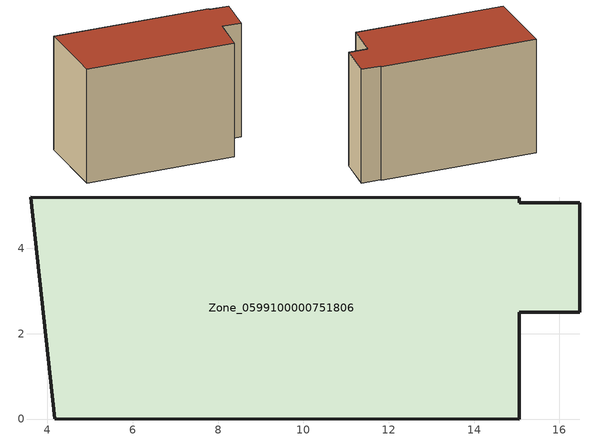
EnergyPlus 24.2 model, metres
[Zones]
Zone_0599100000751806
 floor ground (C_G): 4.17,0.01 3.6,5.2 15.06,5.19 15.06,5.07 16.48,5.07 16.48,2.5 15.06,2.5 15.05,0 z0
 wall outside (C_F): 15.06,2.5 16.48,2.5 16.48,5.07 15.06,5.07 15.06,5.19 3.6,5.2 4.17,0.01 15.05,0 15.06,2.5 z0:9.04
 roof outside (C_R): 4.17,0.01 15.05,0 15.06,2.5 16.48,2.5 16.48,5.07 15.06,5.07 15.06,5.19 3.6,5.2 z9.04
[BUILDING]
Pand.0599100000751806: North Axis=0; Terrain=City; Loads Convergence Tolerance Value=0.04; Temperature Convergence Tolerance Value=0.4; Solar Distribution=FullExterior; Maximum Number of Warmup Days=25; Minimum Number of Warmup Days=1
[Site:Location]
Rotterdam.The.Hague.AP_ZH_NLD Design_Conditions: Latitude=51.96; Longitude=4.45; Time Zone=1; Elevation=-4.5
[SITE:GROUNDTEMPERATURE:BUILDINGSURFACE]
18, 18, 18, 18, 18, 18, 18, 18, 18, 18, 18, 18
[MATERIAL] Thermal Absorptance=0.9; Solar Absorptance=0.7; Visible Absorptance=0.7
Name | Roughness | Thickness | Conductivity | Density | Specific Heat
G.TI.2006-2014 | MediumSmooth | 0.15 | 0.06 | 540 | 1210
F.TI.2006-2014 | Rough | 0.3 | 0.12 | 1920 | 840
R.TI.2006-2014 | MediumRough | 0.2 | 0.08 | 1500 | 1000
[CONSTRUCTION]
C_G: G.TI.2006-2014
C_F: F.TI.2006-2014
C_R: R.TI.2006-2014
[ZONE]
Zone_0599100000751806: Type=1; Multiplier=1; Ceiling Height=Autocalculate; Volume=Autocalculate; Floor Area=autocalculate; Part of Total Floor Area=Yes
[ZONEINFILTRATION:DESIGNFLOWRATE]
Infil_Zone_0599100000751806: Zone or ZoneList or Space or SpaceList=Zone_0599100000751806; Schedule=AlwaysOn; Design Flow Rate Calculation Method=Flow/Area; Flow Rate per Floor Area=0.0015; Constant Term Coefficient=1; Temperature Term Coefficient=0; Velocity Term Coefficient=0; Velocity Squared Term Coefficient=0
[HVACTEMPLATE:ZONE:IDEALLOADSAIRSYSTEM]
Zone_0599100000751806: Maximum Heating Supply Air Temperature=50; Minimum Cooling Supply Air Temperature=13; Maximum Heating Supply Air Humidity Ratio=0.0156; Minimum Cooling Supply Air Humidity Ratio=0.0077; Heating Limit=NoLimit; Cooling Limit=NoLimit; Dehumidification Control Type=ConstantSensibleHeatRatio; Cooling Sensible Heat Ratio=0.7; Dehumidification Setpoint=60; Humidification Control Type=None; Humidification Setpoint=30; Outdoor Air Method=None; Outdoor Air Flow Rate per Person=0.00944; Outdoor Air Flow Rate per Zone Floor Area=0; Outdoor Air Flow Rate per Zone=0; Demand Controlled Ventilation Type=None; Outdoor Air Economizer Type=NoEconomizer; Heat Recovery Type=None; Sensible Heat Recovery Effectiveness=0.7; Latent Heat Recovery Effectiveness=0.65
[ZONECONTROL:THERMOSTAT]
ThermostatControl_Zone_0599100000751806: Zone or ZoneList=Zone_0599100000751806; Control Type Schedule=DualSetpointControlType; Control 1=Thermostat_Zone_0599100000751806; Temperature Difference Between Cutout And Setpoint=0
[THERMOSTATSETPOINT:DUALSETPOINT]
Thermostat_Zone_0599100000751806: Heating Setpoint Temperature Schedule=HeatingSetpoint_Zone_0599100000751806; Cooling Setpoint Temperature Schedule=CoolingSetpoint_Zone_0599100000751806
[SCHEDULE:COMPACT]
HeatingSetpoint_Zone_0599100000751806: Through: 12/31, For: AllDays, Until: 24:00, 21
CoolingSetpoint_Zone_0599100000751806: Through: 12/31, For: AllDays, Until: 24:00, 24
DualSetpointControlType: Through: 12/31, For: AllDays, Until: 24:00, 4
AlwaysOn: Through: 12/31, For: AllDays, Until: 24:00, 1
